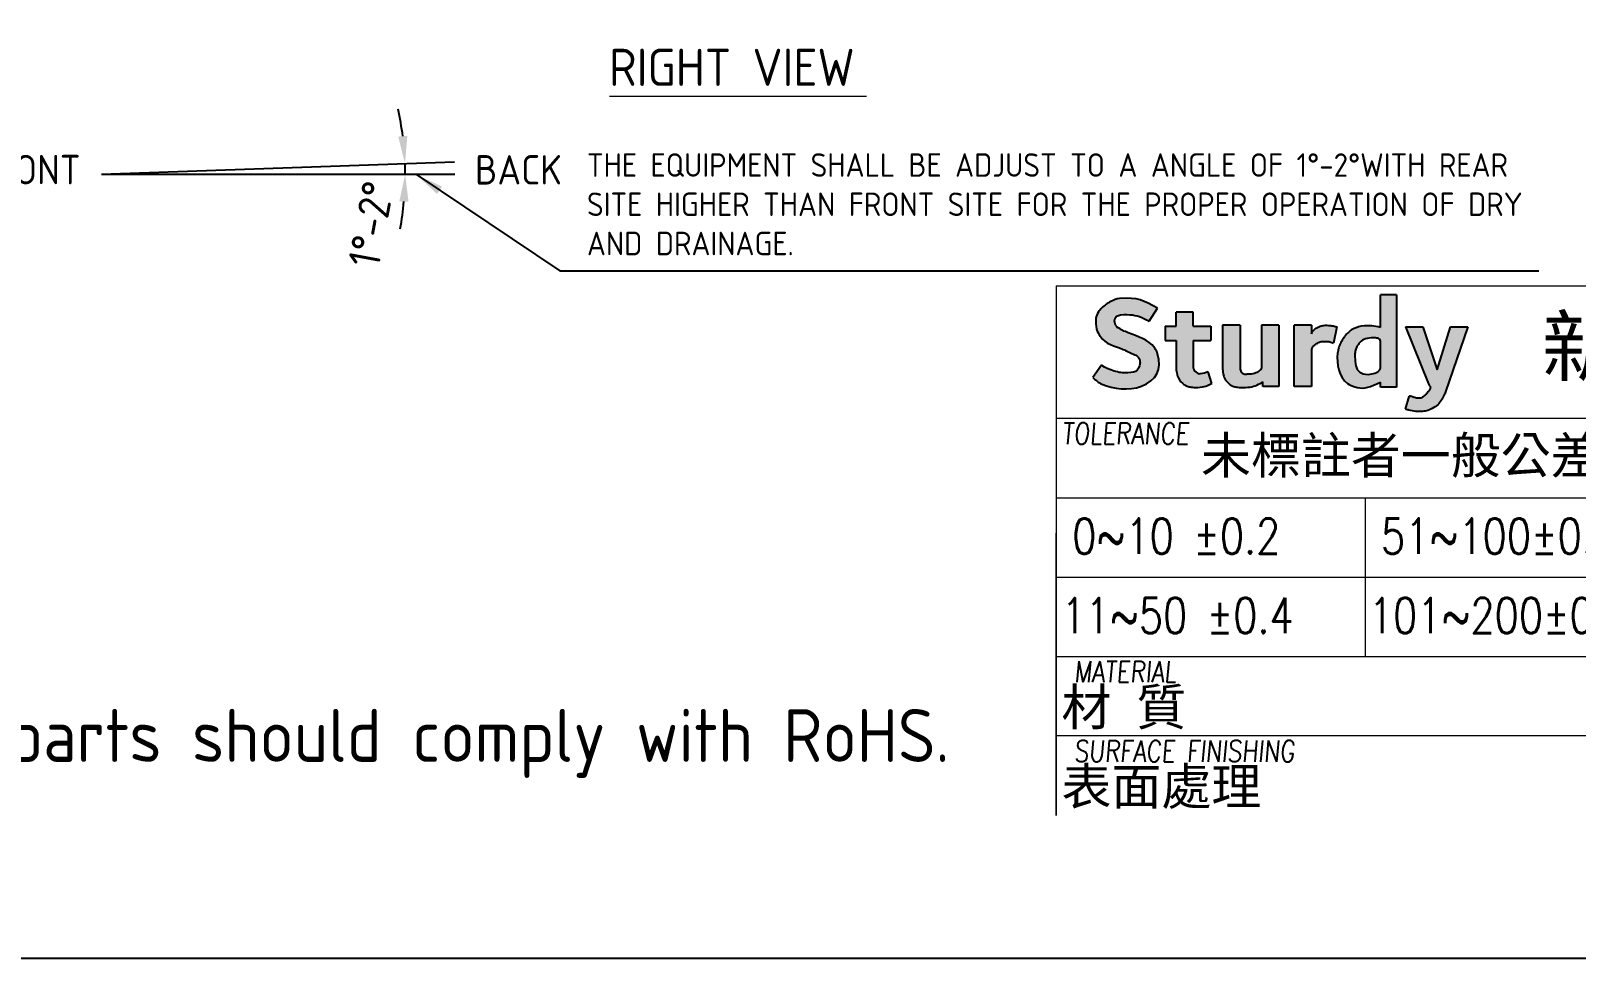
# Model space of a CAD drawing. Header units: millimetres. Extents: x -406921 to 13185, y -22195 to 9270.
# Drawn here: x 4401 to 8342, y 0 to 2364 of the extents above; entities that cross this region are included whole.
import ezdxf

# ---------------------------------------------------------------- set-up
doc = ezdxf.new("R2010")
doc.units = ezdxf.units.MM
doc.header["$MEASUREMENT"] = 0
doc.layers.get('0').update_dxf_attribs({"lineweight": 25})
doc.layers.add('D', color=3, linetype='Continuous', lineweight=13)
doc.layers.add('F', color=7, linetype='Continuous', lineweight=15)
doc.styles.get("Standard").update_dxf_attribs({"font": 'KAIU.TTF'})
doc.styles.add('STU25', font='isocp2.shx')
doc.styles.add('Text', font='romans.shx', dxfattribs={"width": 0.8, "oblique": 10})
doc.dimstyles.new('STU25', dxfattribs={"dimscale": 35, "dimtxt": 2.5, "dimasz": 2, "dimexe": 0.6, "dimexo": 1, "dimgap": 1, "dimtad": 1, "dimdsep": 46, "dimtxsty": 'STU25', "dimcen": 2, "dimazin": 2, "dimtfac": 1, "dimtmove": 0, "dimatfit": 3, "dimfxl": 0, "dimtolj": 1, "dimtzin": 0, "dimarcsym": 0})
doc.dimstyles.new('STU25$7', dxfattribs={"dimscale": 35, "dimtxt": 2.5, "dimasz": 2, "dimexe": 1.25, "dimexo": 0.625, "dimgap": 1, "dimtad": 0, "dimdec": 4, "dimdsep": 46, "dimtxsty": 'STU25', "dimcen": 2.5, "dimazin": 2, "dimtfac": 1, "dimtdec": 4, "dimtmove": 0, "dimatfit": 3, "dimfxl": 0, "dimtolj": 1, "dimtzin": 0, "dimarcsym": 0})

# ---------------------------------------------------------------- blocks, each defined once
blk = doc.blocks.new('*D26')
at = {"layer": 'D', "color": 0, "linetype": 'Continuous', "lineweight": -2}
for start, end in [(7.180630580101911, 12.36126116020388), (0, 1.999999999999946), (349.6387388397961, 354.8193694198981)]:
    blk.add_arc((4580.884840086233, 1999.018342238684), 774.4368329977368, start, end, dxfattribs=at)
at = {"layer": 'D', "color": 0}
for points in [[(5337.618531556784, 2094.887578917092), (5360.877021362543, 2096.754955793835), (5354.849907089891, 2026.045797938183)], [(5363.812829822876, 1928.562601746184), (5340.503337947529, 1929.617131479107), (5355.32167308397, 1999.018342238684)]]:
    blk.add_solid(points, dxfattribs=at)
at = {"layer": 'Defpoints', "color": 0}
for p in [(5355.111987480486, 2017.03867912017), (5481.335972951856, 2030.462788688066), (4580.884840086233, 1999.018342238684), (4580.884840086233, 1999.018342238684), (5481.884837806239, 1999.018342238684)]:
    blk.add_point(p, dxfattribs=at)
at = {"layer": 'D', "color": 0, "insert": (5268.421453549724, 1871.913532791678), "char_height": 80.5, "attachment_point": 5, "rotation": 79.52599077910283, "style": 'STU25'}
blk.add_mtext('1%%D-2%%D', dxfattribs=at)
blk = doc.blocks.new('Sturdy')
h = blk.add_hatch(color=256)
h.dxf.hatch_style = 1
edge = h.paths.add_edge_path()
edge.add_spline(control_points=[(162.769549622105, 53.01128123631375), (162.9519776901209, 52.87446018530186), (163.1332971675354, 52.68884961605444), (163.3338905514659, 52.60288102294139), (164.0959453629241, 52.29638283350657), (165.0080421553398, 52.16321593627681), (165.829549622105, 52.47128123631374), (166.7753526473951, 52.82595737079755), (167.1584086113943, 53.52293247058783), (166.8495496221049, 54.51128123631375), (166.8095318324666, 54.63933816315668), (166.7484611360115, 54.76277790469221), (166.669549622105, 54.87128123631375), (166.2537156796656, 55.443052907168), (165.6069565117982, 55.57974509606838), (164.989549622105, 55.83128123631376), (164.7580318021685, 55.92560331110265), (164.5344290089411, 56.0381541498985), (164.329204839598, 56.16341884872789)], knot_values=[0, 0, 0, 0, 1, 1, 1, 2, 2, 2, 3, 3, 3, 4, 4, 4, 5, 5, 5, 5.87301799733209, 5.87301799733209, 5.87301799733209, 5.87301799733209], degree=3, periodic=0)
edge.add_ellipse((164.4853465309414, 56.41958241410055), major_axis=(-0.3, 0), ratio=1, start_angle=380.00244265329997, end_angle=418.63606191858844, ccw=False)
edge.add_spline(control_points=[(164.2034431192978, 56.31696435280678), (164.1633471366102, 56.42711143206431), (164.1292944602512, 56.54975026519101), (164.149549622105, 56.67128123631376), (164.1659895208355, 56.76992062869697), (164.2341016243014, 56.88145373700016), (164.329549622105, 56.91128123631374), (164.5784475488459, 56.98906183842028), (164.8490276496858, 56.98260827859285), (165.1095496221049, 56.97128123631374), (165.31331789597, 56.96242174614569), (165.5150561574113, 56.9127002251644), (165.7095496221049, 56.85128123631377), (165.8973836235282, 56.79196523586428), (166.0733678977406, 56.69937209849591), (166.2495496221049, 56.61128123631373), (166.2748478433863, 56.59863212567306), (166.2965918999245, 56.5769042710474), (166.31908568646, 56.56611511419946)], knot_values=[0.2359005168535291, 0.2359005168535291, 0.2359005168535291, 0.2359005168535291, 1, 1, 1, 2, 2, 2, 3, 3, 3, 4, 4, 4, 5, 5, 5, 6, 6, 6, 6], degree=3, periodic=0)
edge.add_line((166.31908568646, 56.56611511419946), (166.8495496221049, 57.39128123631374))
edge.add_spline(control_points=[(166.8495496221049, 57.39128123631374), (165.9083286863139, 57.86189170420928), (165.6761597083367, 58.07305524206255), (164.449549622105, 57.99128123631375), (164.2602331992447, 57.9786601414564), (164.0857156879594, 57.88174766265551), (163.9095496221049, 57.81128123631375), (163.883288335533, 57.80077672168498), (163.862876482644, 57.77611114399394), (163.8155627292076, 57.75331426535708), (163.7630962123929, 57.71546234686373), (163.6782614222226, 57.68854106974514), (163.6095496221049, 57.63128123631374), (163.4357209897033, 57.48642404264571), (163.2422239405848, 57.3380154322043), (163.1202246295193, 57.15320611005228), (163.0158950527261, 57.02394512854788), (162.9890218031203, 56.85419858011242), (162.9681408534644, 56.73128123631375)], knot_values=[0, 0, 0, 0, 1, 1, 1, 2, 2, 2, 3, 3, 3, 4, 4, 4, 5, 5, 5, 6, 6, 6, 6], degree=3, periodic=0)
edge.add_spline(control_points=[(162.9681408534644, 56.73128123631375), (162.969549622105, 56.51128123631374), (162.953330214765, 56.28491498420566), (163.0095496221049, 56.07128123631375), (163.0550747674656, 55.89828568394348), (163.1503218344336, 55.7401229178208), (163.2495496221049, 55.59128123631375), (163.5645582988322, 55.11876822122288), (164.1417089820917, 54.99422147631871), (164.6295496221049, 54.81128123631375), (164.6560330105403, 54.80134996565052), (164.6932876139046, 54.77565043908105), (164.7542471617484, 54.75081506773726), (164.9435683871683, 54.65046165386798), (165.176998552445, 54.56755677114374), (165.4095496221049, 54.45128123631376), (165.4989923412049, 54.40655987676375), (165.5855311821385, 54.34810336427348), (165.649549622105, 54.27128123631375), (165.6805613081965, 54.2340672130039), (165.7046709915198, 54.19190212968056), (165.725968791574, 54.15199367320686)], knot_values=[0, 0, 0, 0, 1, 1, 1, 2, 2, 2, 3, 3, 3, 4, 4, 4, 5, 5, 5, 6, 6, 6, 6.76593214535402, 6.76593214535402, 6.76593214535402, 6.76593214535402], degree=3, periodic=0)
edge.add_ellipse((165.4611669978588, 54.01099718372841), major_axis=(-0.3, 0), ratio=1, start_angle=529.0949849627519, end_angle=568.0335369524958, ccw=False)
edge.add_spline(control_points=[(165.7557496451438, 53.95424276611543), (165.6382127448481, 53.34417415241937), (165.4160770152383, 53.31128123631375), (164.749549622105, 53.31128123631375), (164.4631932008395, 53.31128123631375), (164.1795809593178, 53.39597605847395), (163.9095496221049, 53.49128123631375), (163.7238020680264, 53.55683919657676), (163.5457313464693, 53.64319037413156), (163.3979278851092, 53.73896169427884), (163.3708448833584, 53.75644887872259), (163.3335446553952, 53.77784904495957), (163.309549622105, 53.79128123631376)], knot_values=[0.03894220374349737, 0.03894220374349737, 0.03894220374349737, 0.03894220374349737, 1, 1, 1, 2, 2, 2, 3, 3, 3, 4, 4, 4, 4], degree=3, periodic=0)
edge.add_line((163.309549622105, 53.79128123631376), (162.769549622105, 53.01128123631375))
edge = h.paths.add_edge_path()
edge.add_spline(control_points=[(178.1819708640097, 54.54107308317477), (178.0995355734329, 53.89218803059521), (178.274207337412, 53.03116345275784), (178.8031119228212, 52.63448501370098), (178.924964292515, 52.54309573643062), (179.109506869217, 52.47229868826733), (179.415032551963, 52.38263354224404), (179.8807930761143, 52.29667955460521), (180.2572128904417, 52.41085690722863), (180.8760857561816, 52.72898698230361)], knot_values=[0.02173865321954273, 0.02173865321954273, 0.02173865321954273, 0.02173865321954273, 1, 1, 1, 2, 2, 2, 2.98076902973505, 2.98076902973505, 2.98076902973505, 2.98076902973505], degree=3, periodic=0)
edge.add_line((180.8760857561765, 52.72898698230098), (180.8760857561765, 52.41028930397647))
edge.add_line((180.8760857561765, 52.41028930397647), (181.8999889332376, 52.41028930397647))
edge.add_line((181.8999889332376, 52.41028930397647), (181.8999889332376, 58.21661922575082))
edge.add_line((181.8999889332376, 58.21661922575082), (180.8760857561765, 58.21661922575082))
edge.add_line((180.8760857561765, 58.21661922575082), (180.8760857561765, 56.17548781040411))
edge.add_spline(control_points=[(180.8760857561836, 56.17548781040242), (180.4794304709838, 56.26977626791268), (180.1950488274799, 56.28945075960211), (179.8820478119356, 56.27654350122916), (179.5693923450713, 56.23941651073787), (179.3869901915405, 56.18104782160804), (179.2266058127555, 56.09483312324097), (179.1273099658631, 56.0646126480998), (179.0323313297051, 56.00848890855188), (178.9589387472193, 55.9394135368006), (178.8941805862025, 55.88328979725269), (178.8466912681235, 55.83148326843924), (178.7473954212311, 55.73650463228122), (178.6410489816598, 55.64487247308305), (178.5849252421119, 55.53694220472168), (178.528801502564, 55.45491520076704), (178.4467744986094, 55.34698493240567), (178.4013178105085, 55.23919145273073), (178.3584601452287, 55.14490458911523), (178.3127453022636, 55.04776054781441), (178.2698876369839, 54.93918779577231), (178.244173037816, 54.83918657678618), (178.2230671416533, 54.73353750062156), (178.2090618590671, 54.66151033303537), (178.1819708640097, 54.54107308317477)], knot_values=[0.02834046581678492, 0.02834046581678492, 0.02834046581678492, 0.02834046581678492, 1, 1, 1, 2, 2, 2, 3, 3, 3, 4, 4, 4, 5, 5, 5, 6, 6, 6, 7, 7, 7, 7.27715033013704, 7.27715033013704, 7.27715033013704, 7.27715033013704], degree=3, periodic=0)
edge = h.paths.add_edge_path(flags=16)
edge.add_spline(control_points=[(179.2802999678197, 54.30548745175837), (179.2905667719098, 53.92988832568325), (179.3174328072387, 53.54621080979764), (179.5818850999433, 53.34787159026921), (179.6428112847902, 53.30217695163402), (179.8915941024976, 53.19636627410221), (180.1247234821582, 53.20931790630558), (180.2640382834293, 53.22055297092422), (180.4033530847003, 53.25166988649459), (180.535370833922, 53.29603698558129)], knot_values=[0.02173865321954273, 0.02173865321954273, 0.02173865321954273, 0.02173865321954273, 1, 1, 1, 2, 2, 2, 2.510468638331081, 2.510468638331081, 2.510468638331081, 2.510468638331081], degree=3, periodic=0)
edge.add_ellipse((180.4491002408313, 53.75609967497934), major_axis=(0.4680815029547748, 0), ratio=1, start_angle=280.6207186669896, end_angle=327.8549011278574)
edge.add_ellipse((180.6760857561768, 53.61346283524295), major_axis=(0.199999999999676, 0), ratio=1, start_angle=327.8549011278712, end_angle=360)
edge.add_line((180.8760857561765, 53.61346283524307), (180.8760857561765, 55.2964431068893))
edge.add_ellipse((180.6760857561765, 55.2964431068893), major_axis=(0.2, 0), ratio=1, start_angle=0, end_angle=83.46012925498297)
edge.add_ellipse((180.6760857561765, 55.2964431068893), major_axis=(0.2, 0), ratio=1, start_angle=83.46012925498297, end_angle=83.46216086982491)
edge.add_spline(control_points=[(180.698857628413, 55.49514248241636), (180.6216216135436, 55.50400433275421), (180.5342905949931, 55.51266712179655), (180.443672772652, 55.51537213141868), (180.2367532049059, 55.52048125654821), (180.0681520756313, 55.48982650577101), (179.9429785099578, 55.45406262986429), (179.776931943248, 55.40552594113373), (179.6951859411755, 55.32633450162598), (179.6205862296254, 55.25736013334843), (179.5567221655063, 55.18838694409975), (179.4979962872531, 55.11833497181106), (179.4595202361921, 55.05203777613672), (179.4097175578646, 54.99022423612827), (179.3747043513991, 54.93420310578346), (179.349325766355, 54.8583728333871), (179.3156060056002, 54.78163130891074), (179.2891665504875, 54.69713749516181), (179.2810272978915, 54.59016446104324), (179.274858581604, 54.51121196673672), (179.2703238551577, 54.43109846618488), (179.2745752425936, 54.36662707250316), (179.2794793700429, 54.33368753925343), (179.2797700159119, 54.31835682456538), (179.2802999678196, 54.30548745175837)], knot_values=[0.4855580314128294, 0.4855580314128294, 0.4855580314128294, 0.4855580314128294, 1, 1, 1, 2, 2, 2, 3, 3, 3, 4, 4, 4, 5, 5, 5, 6, 6, 6, 7, 7, 7, 7.27715033013704, 7.27715033013704, 7.27715033013704, 7.27715033013704], degree=3, periodic=0)
edge = h.paths.add_edge_path()
edge.add_spline(control_points=[(182.4520710659399, 51.01503124698098), (182.5266265126893, 50.99733756192008), (182.7461373036874, 50.94524271207703), (183.0751897274548, 50.86491616865285), (183.4467113880743, 50.86517229535879), (183.8010651616909, 50.90849926201754), (184.1559249892844, 51.0596117922315), (184.4848571342499, 51.27447903900425), (184.7260661248807, 51.56414852579107), (184.8674986324373, 51.85031396903019), (184.9452778661491, 52.03523206005183), (184.9778814920388, 52.11274632667796)], knot_values=[-3.109083238477552, -3.109083238477552, -3.109083238477552, -3.109083238477552, -2.879020987903759, -2.431719627847778, -2.099266368640748, -1.76963749229732, -1.367893450470945, -0.9540338097803585, -0.6020412206063401, -0.2523646195793335, 0, 0, 0, 0], degree=3, periodic=0)
edge.add_line((184.9778814920388, 52.11274632667796), (186.3760855907946, 56.20330681151876))
edge.add_line((186.3760855907946, 56.20330681151876), (185.2890279390558, 56.20330681151876))
edge.add_line((185.2890279390558, 56.20330681151876), (184.4577485583144, 53.50697753808833))
edge.add_line((184.4577485583144, 53.50697753808833), (183.5518671818654, 56.20330681151876))
edge.add_line((183.5518671818654, 56.20330681151876), (182.4541521021685, 56.20330681151876))
edge.add_line((182.4541521021685, 56.20330681151876), (183.9138913160261, 52.62031055932267))
edge.add_ellipse((184.7112172705599, 52.98125510231661), major_axis=(0.8752197671957788, 0), ratio=1, start_angle=204.3559695194114, end_angle=216.6719975374934)
edge.add_spline(control_points=[(184.0092318271164, 52.45854478284348), (184.0143127279299, 52.45286584974787), (184.0202762574563, 52.44016298532787), (184.0290927737014, 52.41443779888246), (184.0188823080912, 52.37560766327923), (184.0063150990379, 52.31671976441051), (183.9627172690058, 52.24575159255333), (183.920532259148, 52.16113918647468), (183.8519755739172, 52.09109766207979), (183.8020821747922, 52.01723703377646), (183.7428090926358, 51.95369699883268), (183.6814608843313, 51.88563216931988), (183.6055212804069, 51.83001147825731), (183.5271450350274, 51.76466945608975), (183.4414199578105, 51.72029010963915), (183.3342454239199, 51.70520750164658), (183.2181090164629, 51.71252675514656), (183.0976572026376, 51.72742179894745), (182.993551443729, 51.77044003189745), (182.8912318992066, 51.79958479737834), (182.8068555324124, 51.82141105566567), (182.7170416192886, 51.86230038982315), (182.6990961394395, 51.82478179406755), (182.6932205767554, 51.81249879582471)], knot_values=[0, 0, 0, 0, 0.02242999990949594, 0.04188524939734173, 0.08003878012463823, 0.1382883251801748, 0.2234360865283587, 0.3264420143206428, 0.4208088393175682, 0.5147371600612666, 0.5932366661115358, 0.6811982142792781, 0.7889168014221408, 0.8744017224736824, 0.9876740256639303, 1.072438049056976, 1.195650096609566, 1.336737760979672, 1.432573294893386, 1.534159323290303, 1.647882194302249, 1.723616032624068, 1.760485535225107, 1.760485535225107, 1.760485535225107, 1.760485535225107], degree=3, periodic=0)
edge.add_line((182.6932205767555, 51.81249879582474), (182.4520710659399, 51.01503124698098))
edge = h.paths.add_edge_path()
edge.add_line((167.3316188896045, 56.24788854481977), (167.3316188896045, 55.34243399936524))
edge.add_line((167.3316188896045, 55.34243399936524), (168.0276347951859, 55.34243399936524))
edge.add_line((168.0276347951859, 55.34243399936524), (168.0276347951859, 53.48788854481977))
edge.add_spline(control_points=[(168.0276347951859, 53.48788854481977), (168.059963541054, 53.23128709951147), (168.078748112834, 53.10605662097804), (168.1538863999541, 53.01839528600464), (168.2415477349275, 52.79924194857114), (168.3793012613143, 52.68027299396438), (168.5016047942772, 52.57717698042924), (168.559440240425, 52.53352255969794), (168.6526328381998, 52.50375572896593), (168.7184028454825, 52.47002752010301), (168.7841728527652, 52.44810418434211), (168.8988150346903, 52.42193109426449), (168.9679915910682, 52.40763033370659), (169.0556849341118, 52.39919828149086), (169.1804793069047, 52.39413905016142), (169.3859427432849, 52.3938343141824)], knot_values=[1, 1, 1, 1, 2, 2, 2, 3, 3, 3, 4, 4, 4, 5, 5, 5, 6, 6, 6, 6], degree=3, periodic=0)
edge.add_spline(control_points=[(169.3859427432849, 52.3938343141824), (169.8313063170141, 52.44170909724374), (169.9842063201601, 52.49774622726706), (170.2716188896046, 52.64788854481976)], knot_values=[0, 0, 0, 0, 1, 1, 1, 1], degree=3, periodic=0)
edge.add_line((170.2716188896046, 52.64788854481976), (170.0316188896046, 53.36788854481976))
edge.add_spline(control_points=[(170.0316188896046, 53.36788854481976), (169.8716188896045, 53.32788854481977), (169.7161239926683, 53.25963890932432), (169.5526525964835, 53.25078993103454), (169.5422328977428, 53.25041280151579), (169.5319932537818, 53.2510873602787), (169.5182737923628, 53.25333829257654)], knot_values=[0, 0, 0, 0, 1, 1, 1, 1.009941891203313, 1.009941891203313, 1.009941891203313, 1.009941891203313], degree=3, periodic=0)
edge.add_ellipse((169.568953795672, 53.74100881289949), major_axis=(-0.4902968479681218, 0), ratio=1, start_angle=359.55105924863886, end_angle=444.06696944522093, ccw=False)
edge.add_line((169.078671998507, 53.74485049172762), (169.078671998507, 55.34243399936524))
edge.add_line((169.078671998507, 55.34243399936524), (170.2116188896046, 55.34243399936524))
edge.add_line((170.2116188896046, 55.34243399936524), (170.2116188896046, 56.24788854481977))
edge.add_line((170.2116188896046, 56.24788854481977), (169.078671998507, 56.24788854481977))
edge.add_line((169.078671998507, 56.24788854481977), (169.078671998507, 57.14200555692006))
edge.add_line((169.078671998507, 57.14200555692006), (168.0276347951859, 57.14200555692006))
edge.add_line((168.0276347951859, 57.14200555692006), (168.0276347951859, 56.24788854481977))
edge.add_line((168.0276347951859, 56.24788854481977), (167.3316188896045, 56.24788854481977))
edge = h.paths.add_edge_path()
edge.add_line((170.9388749484317, 56.31907018913439), (170.9388749484317, 53.58350062779056))
edge.add_spline(control_points=[(170.9388749484317, 53.58350062779056), (170.9437168414744, 53.50918990721365), (170.9527789402183, 53.37010978262826), (170.9900433594942, 53.18080600249419), (171.0410413234185, 53.00920450160274), (171.1346070832179, 52.83779006334298), (171.304066932391, 52.63671771109574), (171.5488665429147, 52.46816239694535), (171.8435372531215, 52.40212656316911), (172.020442167546, 52.39131765797049), (172.1103611829734, 52.38582359854046)], knot_values=[0, 0, 0, 0, 0.2231676814392599, 0.4176811730130354, 0.5776706493376736, 0.7583461492249561, 0.9988735769402074, 1.362791665211252, 1.624277593596444, 1.894580682943416, 1.894580682943416, 1.894580682943416, 1.894580682943416], degree=3, periodic=0)
edge.add_spline(control_points=[(172.1103611829734, 52.38582359854046), (172.2814369279784, 52.38045308737289), (172.4800728200145, 52.38651520015598), (172.675402753885, 52.41907018913439), (172.9318651740813, 52.46181392583378), (173.2837217521537, 52.6027946543044), (173.4723905786112, 52.73930149564521)], knot_values=[0.1777489856660285, 0.1777489856660285, 0.1777489856660285, 0.1777489856660285, 1, 1, 1, 2, 2, 2, 2], degree=3, periodic=0)
edge.add_line((173.4723905786112, 52.73930149564521), (173.4723905786112, 52.44837883009803))
edge.add_line((173.4723905786112, 52.44837883009803), (174.475402753885, 52.44837883009803))
edge.add_line((174.475402753885, 52.44837883009803), (174.475402753885, 56.31907018913439))
edge.add_line((174.475402753885, 56.31907018913439), (173.395402753885, 56.31907018913439))
edge.add_line((173.395402753885, 56.31907018913439), (173.395402753885, 53.81291190542908))
edge.add_spline(control_points=[(173.395402753885, 53.81291190542908), (173.3967872155037, 53.75006306547083), (173.3989453340239, 53.65209339721352), (173.3427943935691, 53.50866120494922), (173.2715633674725, 53.45621469969241), (173.229066167028, 53.42492454751233)], knot_values=[0, 0, 0, 0, 0.1871780923136382, 0.2917758803692212, 0.4464755440633269, 0.4464755440633269, 0.4464755440633269, 0.4464755440633269], degree=3, periodic=0)
edge.add_spline(control_points=[(173.229066167028, 53.42492454751233), (173.0695265817064, 53.30083233500168), (172.876587217485, 53.21390421222577), (172.4702202991699, 53.23261294201718)], knot_values=[0.2054420648705284, 0.2054420648705284, 0.2054420648705284, 0.2054420648705284, 0.9898763514696447, 0.9898763514696447, 0.9898763514696447, 0.9898763514696447], degree=3, periodic=0)
edge.add_spline(control_points=[(172.4702202991699, 53.23261294201718), (172.4302058535932, 53.23368127280165), (172.3445709992323, 53.23596760589508), (172.2091691638939, 53.25471203596575), (172.1046990333451, 53.35259287196079), (172.0575761897168, 53.47199488259677), (172.0533375547475, 53.59767628609052), (172.0530827305974, 53.67955620108405), (172.0529395663261, 53.72555764309065)], knot_values=[-0.7722597310696322, -0.7722597310696322, -0.7722597310696322, -0.7722597310696322, -0.6515785105993845, -0.5139900339613458, -0.3749151083241687, -0.2459735406832752, -0.1381918577687039, 0, 0, 0, 0], degree=3, periodic=0)
edge.add_line((172.0529395663261, 53.72555764309065), (172.0529395663261, 56.31907018913439))
edge.add_line((172.0529395663261, 56.31907018913439), (170.9388749484317, 56.31907018913439))
edge = h.paths.add_edge_path()
edge.add_line((175.4513060863192, 56.31907018913439), (175.4513060863192, 52.44837883009803))
edge.add_line((175.4513060863192, 52.44837883009803), (176.5374868392778, 52.44837883009803))
edge.add_line((176.5374868392778, 52.44837883009803), (176.5374868392778, 54.73800088212051))
edge.add_ellipse((176.7374868392778, 54.73800088212051), major_axis=(-0.2, 0), ratio=1, start_angle=332.7984273957814, end_angle=360, ccw=False)
edge.add_spline(control_points=[(176.559606073891, 54.82942534988165), (176.5596069474268, 54.82942704954034), (176.5596078209643, 54.82942874919762), (176.5596086945036, 54.8294304488535)], knot_values=[0.04839774533424678, 0.04839774533424678, 0.04839774533424678, 0.04839774533424678, 0.0484034146382407, 0.0484034146382407, 0.0484034146382407, 0.0484034146382407], degree=3, periodic=0)
edge.add_spline(control_points=[(176.5596086945036, 54.8294304488535), (176.5883879887407, 54.88542666715971), (176.6544455516549, 55.00268929709382), (176.7946295977561, 55.1096216847946), (176.9241635660868, 55.19379792568112), (177.0659051519817, 55.27478387390723), (177.2604318763556, 55.29646232014426), (177.4776856633037, 55.29291183313336), (177.6675680049461, 55.27785006181486), (177.8185302021141, 55.23093183354709), (177.8930148923268, 55.19180590650588), (177.9242050883568, 55.17542206533276)], knot_values=[0.0484034146382407, 0.0484034146382407, 0.0484034146382407, 0.0484034146382407, 0.2351821539362137, 0.450423512507465, 0.5653163156257436, 0.7010372820222397, 0.9348621844244049, 1.137880266072645, 1.356155158750065, 1.502719202118647, 1.608306790793141, 1.608306790793141, 1.608306790793141, 1.608306790793141], degree=3, periodic=0)
edge.add_line((177.9242050883568, 55.17542206533276), (178.1312648975961, 56.21348539769362))
edge.add_spline(control_points=[(178.1312648975961, 56.21348539769362), (178.0619559088875, 56.23073433062731), (177.9220707925992, 56.26554754943537), (177.7118071347129, 56.29912894583104), (177.508803203956, 56.30126009194751), (177.2979664234141, 56.31360597989362), (177.0995905966566, 56.25259366208117), (176.9165370196745, 56.17883752944766), (176.7788634701555, 56.09976813524192), (176.6788220799801, 56.01047423245854), (176.592022405253, 55.90439474623471), (176.5579177336605, 55.812807033979), (176.5374868392778, 55.75794009673935)], knot_values=[-1.824251606222828, -1.824251606222828, -1.824251606222828, -1.824251606222828, -1.609943995014401, -1.391718313298907, -1.187989607894844, -1.00036412415383, -0.7631654648289785, -0.5753197470288383, -0.4068090786987725, -0.2908110285904876, -0.1742145322914033, 0, 0, 0, 0], degree=3, periodic=0)
edge.add_line((176.5374868392778, 55.75794009673935), (176.5374868392778, 56.31907018913439))
edge.add_line((176.5374868392778, 56.31907018913439), (175.4513060863192, 56.31907018913439))
for p, q in [((181.8999889332376, 58.21661922575082), (180.8760857561765, 58.21661922575082)), ((180.8760857561765, 56.17548781040411), (180.8760857561765, 58.21661922575082)), ((181.8999889332376, 58.21661922575082), (181.8999889332376, 52.41028930397647)), ((168.0276347951859, 56.24788854481977), (168.0276347951859, 57.14200555692006)), ((169.078671998507, 57.14200555692006), (168.0276347951859, 57.14200555692006)), ((169.078671998507, 56.24788854481977), (169.078671998507, 57.14200555692006)), ((167.3316188896045, 56.24788854481977), (167.3316188896045, 55.34243399936524)), ((167.3316188896045, 56.24788854481977), (168.0276347951859, 56.24788854481977)), ((169.078671998507, 56.24788854481977), (170.2116188896046, 56.24788854481977)), ((170.2116188896046, 56.24788854481977), (170.2116188896046, 55.34243399936524)), ((172.0529395663261, 56.31907018913439), (170.9388749484317, 56.31907018913439)), ((170.9388749484317, 56.31907018913439), (170.9388749484317, 53.58350062779056)), ((172.0529395663261, 56.31907018913439), (172.0529395663261, 53.72555764309065)), ((173.395402753885, 56.31907018913439), (173.395402753885, 53.81291190542908)), ((174.475402753885, 56.31907018913439), (173.395402753885, 56.31907018913439)), ((174.475402753885, 56.31907018913439), (174.475402753885, 52.44837883009803)), ((176.5374868392778, 56.31907018913439), (175.4513060863192, 56.31907018913439)), ((175.4513060863192, 52.44837883009803), (175.4513060863192, 56.31907018913439)), ((176.5374868392778, 56.31907018913439), (176.5374868392778, 55.75794009673935)), ((178.1312648975961, 56.21348539769362), (177.9242050883568, 55.17542206533276)), ((182.4541521021685, 56.20330681151876), (183.5518671818654, 56.20330681151876)), ((182.4541521021685, 56.20330681151876), (183.9138913160261, 52.62031055932267)), ((183.5518671818654, 56.20330681151876), (184.4577485583144, 53.50697753808833)), ((184.4577485583144, 53.50697753808833), (185.2890279390558, 56.20330681151876)), ((186.3760855907946, 56.20330681151876), (184.9778814920388, 52.11274632667796)), ((185.2890279390558, 56.20330681151876), (186.3760855907946, 56.20330681151876)), ((167.3316188896045, 55.34243399936524), (168.0276347951859, 55.34243399936524)), ((168.0276347951859, 55.34243399936524), (168.0276347951859, 53.48788854481977)), ((169.078671998507, 55.34243399936524), (169.078671998507, 53.74485049172603)), ((169.078671998507, 55.34243399936524), (170.2116188896046, 55.34243399936524)), ((176.5374868392778, 54.73800088212051), (176.5374868392778, 52.44837883009803)), ((180.8760857561765, 53.61346283524307), (180.8760857561765, 55.2964431068893)), ((173.4723905786112, 52.44837883009803), (173.4723905786112, 52.73930149564521)), ((180.8760857561765, 52.41028930397647), (180.8760857561765, 52.72898698230098)), ((174.475402753885, 52.44837883009803), (173.4723905786112, 52.44837883009803)), ((176.5374868392778, 52.44837883009803), (175.4513060863192, 52.44837883009803)), ((181.8999889332376, 52.41028930397647), (180.8760857561765, 52.41028930397647)), ((182.4520710659399, 51.01503124698098), (182.6932221065514, 51.81250385477173))]:
    blk.add_line(p, q)
at = {"color": 7, "linetype": 'Continuous', "lineweight": 25}
for p, q in [((166.31908568646, 56.56611511419946), (166.8495496221049, 57.39128123631374)), ((163.309549622105, 53.79128123631376), (162.769549622105, 53.01128123631375)), ((170.2716188896046, 52.64788854481976), (170.0316188896046, 53.36788854481976))]:
    blk.add_line(p, q, dxfattribs=at)
for centre, start, end in [((164.4853465309414, 56.41958241410055), 200.0024426533003, 238.6360619185897), ((165.4611669978588, 54.01099718372841), 349.0949849627509, 28.0335369524953)]:
    blk.add_arc(centre, 0.3, start, end, dxfattribs=at)
at = {"lineweight": 25}
for centre, radius, start, end in [((180.6760857561765, 55.2964431068893), 0.2, 0, 83.46216086982491), ((169.568953795672, 53.74100881289949), 0.4902968479681218, 179.5510592486389, 264.066969445221), ((180.6760857561768, 53.61346283524295), 0.199999999999676, 327.8549011278401, 3.460443493432306e-11), ((180.4491002408313, 53.75609967497934), 0.4680815029547748, 280.6207186669896, 327.8549011278574)]:
    blk.add_arc(centre, radius, start, end, dxfattribs=at)
for centre, radius, start, end in [((176.7374868392778, 54.73800088212051), 0.2, 152.7984273957814, 180), ((184.7112172705599, 52.98125510231661), 0.8752197671957788, 204.3559695194042, 216.6719975374934)]:
    blk.add_arc(centre, radius, start, end)
at = {"color": 7, "linetype": 'Continuous', "lineweight": 25}
for points, knots in [([(166.8495496221049, 57.39128123631374), (165.9083286863139, 57.86189170420928), (165.6761597083367, 58.07305524206255), (164.449549622105, 57.99128123631375), (164.2602331992447, 57.9786601414564), (164.0857156879594, 57.88174766265551), (163.9095496221049, 57.81128123631375), (163.883288335533, 57.80077672168498), (163.862876482644, 57.77611114399394), (163.8155627292076, 57.75331426535708), (163.7630962123929, 57.71546234686373), (163.6782614222226, 57.68854106974514), (163.6095496221049, 57.63128123631374), (163.4357209897033, 57.48642404264571), (163.2422239405848, 57.3380154322043), (163.1202246295193, 57.15320611005228), (163.0158950527261, 57.02394512854788), (162.9890218031203, 56.85419858011242), (162.9681408534644, 56.73128123631375)], [0, 0, 0, 0, 1, 1, 1, 2, 2, 2, 3, 3, 3, 4, 4, 4, 5, 5, 5, 6, 6, 6, 6]), ([(162.9681408534644, 56.73128123631375), (162.969549622105, 56.51128123631374), (162.953330214765, 56.28491498420566), (163.0095496221049, 56.07128123631375), (163.0550747674656, 55.89828568394348), (163.1503218344336, 55.7401229178208), (163.2495496221049, 55.59128123631375), (163.5645582988322, 55.11876822122288), (164.1417089820917, 54.99422147631871), (164.6295496221049, 54.81128123631375), (164.6560330105403, 54.80134996565052), (164.6932876139046, 54.77565043908105), (164.7542471617484, 54.75081506773726), (164.9435683871683, 54.65046165386798), (165.176998552445, 54.56755677114374), (165.4095496221049, 54.45128123631376), (165.4989923412049, 54.40655987676375), (165.5855311821385, 54.34810336427348), (165.649549622105, 54.27128123631375), (165.6805613081965, 54.2340672130039), (165.7046709915198, 54.19190212968056), (165.725968791574, 54.15199367320686)], [0, 0, 0, 0, 1, 1, 1, 2, 2, 2, 3, 3, 3, 4, 4, 4, 5, 5, 5, 6, 6, 6, 6.76593214535402, 6.76593214535402, 6.76593214535402, 6.76593214535402]), ([(164.2034431192978, 56.31696435280678), (164.1633471366102, 56.42711143206431), (164.1292944602512, 56.54975026519101), (164.149549622105, 56.67128123631376), (164.1659895208355, 56.76992062869697), (164.2341016243014, 56.88145373700016), (164.329549622105, 56.91128123631374), (164.5784475488459, 56.98906183842028), (164.8490276496858, 56.98260827859285), (165.1095496221049, 56.97128123631374), (165.31331789597, 56.96242174614569), (165.5150561574113, 56.9127002251644), (165.7095496221049, 56.85128123631377), (165.8973836235282, 56.79196523586428), (166.0733678977406, 56.69937209849591), (166.2495496221049, 56.61128123631373), (166.2748478433863, 56.59863212567306), (166.2965918999245, 56.5769042710474), (166.31908568646, 56.56611511419946)], [0.2359005168535291, 0.2359005168535291, 0.2359005168535291, 0.2359005168535291, 1, 1, 1, 2, 2, 2, 3, 3, 3, 4, 4, 4, 5, 5, 5, 6, 6, 6, 6]), ([(162.769549622105, 53.01128123631375), (162.9519776901209, 52.87446018530186), (163.1332971675354, 52.68884961605444), (163.3338905514659, 52.60288102294139), (164.0959453629241, 52.29638283350657), (165.0080421553398, 52.16321593627681), (165.829549622105, 52.47128123631374), (166.7753526473951, 52.82595737079755), (167.1584086113943, 53.52293247058783), (166.8495496221049, 54.51128123631375), (166.8095318324666, 54.63933816315668), (166.7484611360115, 54.76277790469221), (166.669549622105, 54.87128123631375), (166.2537156796656, 55.443052907168), (165.6069565117982, 55.57974509606838), (164.989549622105, 55.83128123631376), (164.7580318021685, 55.92560331110265), (164.5344290089411, 56.0381541498985), (164.329204839598, 56.16341884872789)], [0, 0, 0, 0, 1, 1, 1, 2, 2, 2, 3, 3, 3, 4, 4, 4, 5, 5, 5, 5.87301799733209, 5.87301799733209, 5.87301799733209, 5.87301799733209]), ([(180.8760857561836, 56.17548781040242), (180.4794304709838, 56.26977626791268), (180.1950488274799, 56.28945075960211), (179.8820478119356, 56.27654350122916), (179.5693923450713, 56.23941651073787), (179.3869901915405, 56.18104782160804), (179.2266058127555, 56.09483312324097), (179.1273099658631, 56.0646126480998), (179.0323313297051, 56.00848890855188), (178.9589387472193, 55.9394135368006), (178.8941805862025, 55.88328979725269), (178.8466912681235, 55.83148326843924), (178.7473954212311, 55.73650463228122), (178.6410489816598, 55.64487247308305), (178.5849252421119, 55.53694220472168), (178.528801502564, 55.45491520076704), (178.4467744986094, 55.34698493240567), (178.4013178105085, 55.23919145273073), (178.3584601452287, 55.14490458911523), (178.3127453022636, 55.04776054781441), (178.2698876369839, 54.93918779577231), (178.244173037816, 54.83918657678618), (178.2230671416533, 54.73353750062156), (178.2090618590671, 54.66151033303537), (178.1819708640097, 54.54107308317477)], [0.02834046581678492, 0.02834046581678492, 0.02834046581678492, 0.02834046581678492, 1, 1, 1, 2, 2, 2, 3, 3, 3, 4, 4, 4, 5, 5, 5, 6, 6, 6, 7, 7, 7, 7.27715033013704, 7.27715033013704, 7.27715033013704, 7.27715033013704]), ([(180.698857628413, 55.49514248241636), (180.6216216135436, 55.50400433275421), (180.5342905949931, 55.51266712179655), (180.443672772652, 55.51537213141868), (180.2367532049059, 55.52048125654821), (180.0681520756313, 55.48982650577101), (179.9429785099578, 55.45406262986429), (179.776931943248, 55.40552594113373), (179.6951859411755, 55.32633450162598), (179.6205862296254, 55.25736013334843), (179.5567221655063, 55.18838694409975), (179.4979962872531, 55.11833497181106), (179.4595202361921, 55.05203777613672), (179.4097175578646, 54.99022423612827), (179.3747043513991, 54.93420310578346), (179.349325766355, 54.8583728333871), (179.3156060056002, 54.78163130891074), (179.2891665504875, 54.69713749516181), (179.2810272978915, 54.59016446104324), (179.274858581604, 54.51121196673672), (179.2703238551577, 54.43109846618488), (179.2745752425936, 54.36662707250316), (179.2794793700429, 54.33368753925343), (179.2797700159119, 54.31835682456538), (179.2802999678196, 54.30548745175837)], [0.4855580314128294, 0.4855580314128294, 0.4855580314128294, 0.4855580314128294, 1, 1, 1, 2, 2, 2, 3, 3, 3, 4, 4, 4, 5, 5, 5, 6, 6, 6, 7, 7, 7, 7.27715033013704, 7.27715033013704, 7.27715033013704, 7.27715033013704]), ([(178.1819708640097, 54.54107308317477), (178.0995355734329, 53.89218803059521), (178.274207337412, 53.03116345275784), (178.8031119228212, 52.63448501370098), (178.924964292515, 52.54309573643062), (179.109506869217, 52.47229868826733), (179.415032551963, 52.38263354224404), (179.8807930761143, 52.29667955460521), (180.2572128904417, 52.41085690722863), (180.8760857561816, 52.72898698230361)], [0.02173865321954273, 0.02173865321954273, 0.02173865321954273, 0.02173865321954273, 1, 1, 1, 2, 2, 2, 2.98076902973505, 2.98076902973505, 2.98076902973505, 2.98076902973505]), ([(165.7557496451438, 53.95424276611543), (165.6382127448481, 53.34417415241937), (165.4160770152383, 53.31128123631375), (164.749549622105, 53.31128123631375), (164.4631932008395, 53.31128123631375), (164.1795809593178, 53.39597605847395), (163.9095496221049, 53.49128123631375), (163.7238020680264, 53.55683919657676), (163.5457313464693, 53.64319037413156), (163.3979278851092, 53.73896169427884), (163.3708448833584, 53.75644887872259), (163.3335446553952, 53.77784904495957), (163.309549622105, 53.79128123631376)], [0.03894220374349737, 0.03894220374349737, 0.03894220374349737, 0.03894220374349737, 1, 1, 1, 2, 2, 2, 3, 3, 3, 4, 4, 4, 4]), ([(179.2802999678197, 54.30548745175837), (179.2905667719098, 53.92988832568325), (179.3174328072387, 53.54621080979764), (179.5818850999433, 53.34787159026921), (179.6428112847902, 53.30217695163402), (179.8915941024976, 53.19636627410221), (180.1247234821582, 53.20931790630558), (180.2640382834293, 53.22055297092422), (180.4033530847003, 53.25166988649459), (180.535370833922, 53.29603698558129)], [0.02173865321954273, 0.02173865321954273, 0.02173865321954273, 0.02173865321954273, 1, 1, 1, 2, 2, 2, 2.510468638331081, 2.510468638331081, 2.510468638331081, 2.510468638331081]), ([(168.0276347951859, 53.48788854481977), (168.059963541054, 53.23128709951147), (168.078748112834, 53.10605662097804), (168.1538863999541, 53.01839528600464), (168.2415477349275, 52.79924194857114), (168.3793012613143, 52.68027299396438), (168.5016047942772, 52.57717698042924), (168.559440240425, 52.53352255969794), (168.6526328381998, 52.50375572896593), (168.7184028454825, 52.47002752010301), (168.7841728527652, 52.44810418434211), (168.8988150346903, 52.42193109426449), (168.9679915910682, 52.40763033370659), (169.0556849341118, 52.39919828149086), (169.1804793069047, 52.39413905016142), (169.3859427432849, 52.3938343141824)], [1, 1, 1, 1, 2, 2, 2, 3, 3, 3, 4, 4, 4, 5, 5, 5, 6, 6, 6, 6]), ([(170.0316188896046, 53.36788854481976), (169.8716188896045, 53.32788854481977), (169.7161239926683, 53.25963890932432), (169.5526525964835, 53.25078993103454), (169.5422328977428, 53.25041280151579), (169.5319932537818, 53.2510873602787), (169.5182737923628, 53.25333829257654)], [0, 0, 0, 0, 1, 1, 1, 1.009941891203313, 1.009941891203313, 1.009941891203313, 1.009941891203313]), ([(172.1103611829734, 52.38582359854046), (172.2814369279784, 52.38045308737289), (172.4800728200145, 52.38651520015598), (172.675402753885, 52.41907018913439), (172.9318651740813, 52.46181392583378), (173.2837217521537, 52.6027946543044), (173.4723905786112, 52.73930149564521)], [0.1777489856660285, 0.1777489856660285, 0.1777489856660285, 0.1777489856660285, 1, 1, 1, 2, 2, 2, 2])]:
    blk.add_open_spline(points, degree=3, knots=knots, dxfattribs=at)
for points in [[(176.5374868392778, 55.75794009673935), (176.6088083130933, 55.91688647333947), (176.6810566660933, 56.00840105380621), (176.7677546896934, 56.08546596367294), (176.9122513956935, 56.17216398727301), (177.0856474428936, 56.24441234027307), (177.3155596573518, 56.3027525290664), (177.5031849377925, 56.30302873299338), (177.7067279326385, 56.29433191433806), (177.9225884693612, 56.26229011591828), (178.1312648975961, 56.21348539769362)], [(170.9388749484317, 53.58350062779056), (170.958505463657, 53.361198003175), (170.9955559010929, 53.17024574869753), (171.0440064731245, 53.01776894848044), (171.1292224792272, 52.85845206750597), (171.2838339546472, 52.67420024213709), (171.5876245613508, 52.4738314764836), (171.8411095841209, 52.40964242777059), (172.1103611829734, 52.38582359854046)], [(172.0529395663261, 53.72555764309065), (172.0541663746521, 53.58737123096957), (172.0629357089565, 53.47994688574115), (172.1116274376815, 53.36055239918727), (172.2153686625021, 53.26792630559746), (172.349658434157, 53.23797891618806), (172.4702202991699, 53.23261294201718)], [(173.395402753885, 53.81291190542908), (173.3835664911358, 53.62610842278941), (173.3428110099563, 53.52977728545601), (173.229066167028, 53.42492454751233)], [(184.9778814920388, 52.11274632667796), (184.8780549232789, 51.88096505611228), (184.7145629191338, 51.57186298577557), (184.4876398059606, 51.302781801853), (184.1466021112974, 51.0683183867721), (183.7735921327596, 50.91911439535697), (183.4473573424187, 50.87193327953013), (183.1149321158657, 50.87625049026459), (182.6758770530626, 50.96174410718987), (182.4520710659399, 51.01503124698098)]]:
    blk.add_spline(points, degree=3)
blk.add_open_spline([(176.559606073891, 54.82942534988165), (176.5883861256563, 54.88542335986805), (176.6544440141697, 55.00268812430008), (176.7946295977561, 55.1096216847946), (176.9241635660868, 55.19379792568112), (177.0659051519817, 55.27478387390723), (177.2604318763556, 55.29646232014426), (177.4776856633037, 55.29291183313336), (177.6675680049461, 55.27785006181486), (177.8185302021141, 55.23093183354709), (177.8930148923268, 55.19180590650588), (177.9242050883568, 55.17542206533276)], degree=3, knots=[0.04839774533424678, 0.04839774533424678, 0.04839774533424678, 0.04839774533424678, 0.2351821539362137, 0.450423512507465, 0.5653163156257436, 0.7010372820222397, 0.9348621844244049, 1.137880266072645, 1.356155158750065, 1.502719202118647, 1.608306790793141, 1.608306790793141, 1.608306790793141, 1.608306790793141])
for points in [[(169.3859427432849, 52.3938343141824), (169.8313063170141, 52.44170909724374), (169.9842063201601, 52.49774622726706), (170.2716188896046, 52.64788854481976)], [(173.229066167028, 53.42492454751233), (173.0695265817064, 53.30083233500168), (172.876587217485, 53.21390421222577), (172.4702202991699, 53.23261294201718)]]:
    blk.add_open_spline(points, degree=3, dxfattribs=at)
at = {"start_tangent": (0.6795676550151303, -0.7595541397943368), "end_tangent": (-0.4780831529803315, -0.9994437713807696)}
blk.add_spline([(184.0092318271164, 52.45854478284348), (184.0203127282244, 52.439043025831), (184.0257303298181, 52.42035730064821), (184.0209388512062, 52.38250583251724), (184.0056283114203, 52.32630443688829), (183.9669413331585, 52.25045287806724), (183.9146175664701, 52.16172608053748), (183.8541583420391, 52.08927071606251), (183.7971183387927, 52.01464520120744), (183.745106616318, 51.95584934101858), (183.6840493768911, 51.89253072235368), (183.600378345084, 51.82468934521271), (183.5325369679429, 51.77267762273794), (183.4307749022315, 51.72292727950121), (183.3471038704243, 51.70935900407301), (183.2239556109626, 51.71332320054466), (183.0847838788125, 51.73649555492939), (182.9943287092912, 51.76815486426186), (182.8970894020558, 51.79755279435628), (182.7885431986302, 51.83147348292677), (182.7137145528924, 51.84314772996845), (182.6932205767554, 51.81249879582471)], degree=3, dxfattribs=at)

msp = doc.modelspace()

# ---------------------------------------------------------------- linework, layer by layer
at = {"linetype": 'Continuous'}
for q in [(5481.335972951856, 2030.462788688066), (5481.884837806239, 1999.018342238684)]:
    msp.add_line((4580.884840086233, 1999.018342238684), q, dxfattribs=at)
at = {"layer": 'D'}
msp.add_line((5876.274991465005, 2197.989896725088), (6531.630549501351, 2197.989896725088), dxfattribs=at)
at = {"layer": 'Defpoints', "color": 6}
msp.add_lwpolyline([(0, 9270), (0, 0), (13185, 0), (13185, 9270)], close=True, dxfattribs=at)
at = {"layer": 'F', "color": 7}
for p, q in [((7015.978836325929, 1714.021163674537), (12910.97883632593, 1714.021163674537)), ((7015.978836325929, 1376.521163674537), (12910.97883632593, 1376.521163674537)), ((7015.978836325929, 1174.021163674537), (10255.97883632593, 1174.021163674537)), ((7803.478836325929, 1174.021163674537), (7803.478836325929, 769.0211636745371)), ((7015.978836325929, 364.0211636745371), (7015.978836325929, 1084.021163674537)), ((7015.978836325929, 971.5211636745371), (12910.97883632593, 971.5211636745371)), ((7015.978836325929, 769.0211636745371), (12910.97883632593, 769.0211636745371)), ((12910.97883632593, 566.5211636745371), (7015.978836325929, 566.5211636745371))]:
    msp.add_line(p, q, dxfattribs=at)
at = {"layer": 'F'}
for p, q in [((7015.978836325929, 1714.021163674537), (7015.978836325929, 769.0211636745371)), ((7015.978836325929, 1084.021163674537), (7015.978836325929, 724.0211636745371)), ((7015.978836325929, 769.0211636745371), (7015.978836325929, 364.0211636745371))]:
    msp.add_line(p, q, dxfattribs=at)

# ---------------------------------------------------------------- block references
at = {"xscale": 40.5, "yscale": 40.5, "zscale": 40.5}
msp.add_blockref('Sturdy', (517.0468887975439, -666.6695121817756), dxfattribs=at)

# ---------------------------------------------------------------- texts
at = {"insert": (8254.625491673127, 1632.929662068258), "char_height": 146.25, "attachment_point": 1, "style": 'STU25'}
msp.add_mtext('{\\f標楷體|b0|i0|c136|p65;新駿實業股份有限公司}', dxfattribs=at)
at = {"layer": 'D', "color": 11, "attachment_point": 1}
for s, insert, char_height in [('{\\Fisocp2.shx;RIGHT VIEW}', (5875.249561725097, 2319.100778158019), 95), ('{\\Fisocp2.shx;\\C3;THE EQUIPMENT SHALL BE ADJUST TO A ANGLE OF 1%%d-2%%dWITH REAR \\PSITE HIGHER THAN FRONT SITE FOR THE PROPER OPERATION OF DRY \\PAND DRAINAGE.}', (5818.986890687505, 2052.36223403188), 60)]:
    msp.add_mtext(s, dxfattribs=dict(at, insert=insert, char_height=char_height))
at = {"layer": 'D', "linetype": 'Continuous', "char_height": 75, "width": 218.181, "attachment_point": 1}
for s, insert in [('{\\Fisocp2.shx;FRONT}', (4254.666728730212, 2048.144135351722)), ('{\\Fisocp2.shx;BACK}', (5533.190299649737, 2047.693588905651))]:
    msp.add_mtext(s, dxfattribs=dict(at, insert=insert))
at = {"layer": 'D', "color": 0, "insert": (3535.00872006717, 635.2810325517312), "char_height": 135.0086692353641, "attachment_point": 1, "style": 'STU25'}
msp.add_mtext('Note{\\f標楷體|b0|i0|c136|p65;：}All parts should comply with RoHS.', dxfattribs=at)
at = {"layer": 'F', "color": 1, "lineweight": 15, "style": 'Text', "oblique": 5, "width": 0.8}
for s, p in [('TOLERANCE', (7030.214622482657, 1310.858561385772)), ('MATERIAL', (7061.270198230632, 703.3585613857722)), ('SURFACE FINISHING', (7061.270198230632, 500.8585613857722))]:
    msp.add_text(s, height=54, dxfattribs=at).set_placement(p)
at = {"layer": 'F', "lineweight": -3}
for s, p in [('未標註者一般公差表', (7385.18258439377, 1235.26073349989)), ('材 質', (7029.251004734077, 593.5243982112734)), ('表面處理', (7029.251004734077, 391.0243982112734))]:
    msp.add_text(s, height=93.40846546979434, dxfattribs=at).set_placement(p)
at = {"layer": 'F', "lineweight": 20, "style": 'Text', "width": 0.8}
for s, p in [('0~10 ±0.2', (7056.740784140304, 1031.021918952698)), ('51~100±0.6', (7844.240784140304, 1031.021918952698)), ('11~50 ±0.4', (7029.164421786554, 828.5219189526979)), ('101~200±0.8', (7813.21745427791, 828.5219189526979))]:
    msp.add_text(s, height=90, dxfattribs=at).set_placement(p)

# ---------------------------------------------------------------- dimensions: what is measured, and where the dimension line sits
at = {"layer": 'D', "linetype": 'Continuous'}
dim = msp.add_angular_dim_2l(base=(5355.111987480486, 2017.03867912017), line1=((4580.884840086233, 1999.018342238684), (5481.884837806239, 1999.018342238684)), line2=((4580.884840086233, 1999.018342238684), (5481.335972951856, 2030.462788688066)), text='1%%D-2%%D', dimstyle='STU25', override={"dimtxt": 2.3, "dimtxsty": 'STU25'}, dxfattribs=at)
dim.commit()
dim.dimension.update_dxf_attribs({"geometry": '*D26', "text_midpoint": (5342.417598387445, 1858.233874566595), "dimtype": 162})

# ---------------------------------------------------------------- leaders
at = {"layer": 'D'}
msp.add_leader([(5384.827235281715, 1997.232564894617), (5749.855750041446, 1752.282708442122), (8246.711614547195, 1752.282708442122)], dimstyle='STU25$7', override={"dimgap": 1, "dimtad": 0}, dxfattribs=at)

doc.saveas('drawing.dxf')
